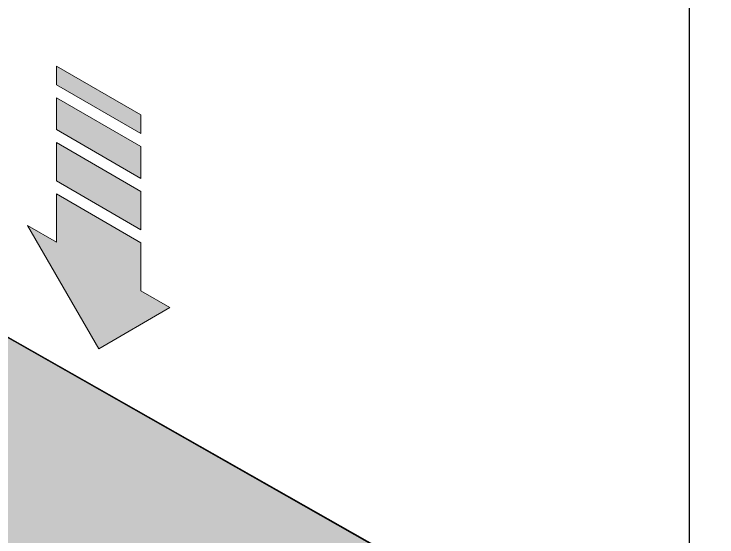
# Model space of a CAD drawing. Extents: x -1140 to 5605, y -816 to 1734.
# Drawn here: x -212.2 to -145.6, y -46 to 3.5 of the extents above; entities that cross this region are included whole.
import ezdxf

# ---------------------------------------------------------------- set-up
doc = ezdxf.new("R2010")
doc.units = 0
doc.header["$MEASUREMENT"] = 0
for name, color, linetype, lineweight in [('.ATI-HATCH', 7, 'Continuous', 0), ('G-ANNO-TTLB', 7, 'Continuous', 0), ('LOGOS', 7, 'Continuous', 0), ('TYVEK', 7, 'Continuous', 0)]:
    doc.layers.add(name, color=color, linetype=linetype, lineweight=lineweight)

# ---------------------------------------------------------------- blocks, each defined once
blk = doc.blocks.new('Block_24')
at = {"layer": 'LOGOS', "true_color": 0x000000, "transparency": 33554687}
h = blk.add_hatch(color=18, dxfattribs=at)
h.dxf.hatch_style = 2
h.paths.add_polyline_path([(-200.187, -6.043), (-208.198, -1.418), (-208.198, -3.194), (-200.184, -7.817)])
h = blk.add_hatch(color=18, dxfattribs=at)
h.dxf.hatch_style = 2
h.paths.add_polyline_path([(-200.184, -9.051), (-208.195, -4.426), (-208.195, -7.434), (-200.184, -12.062)])
h = blk.add_hatch(color=18, dxfattribs=at)
h.dxf.hatch_style = 2
h.paths.add_polyline_path([(-200.187, -13.294), (-208.198, -8.668), (-208.195, -12.294), (-200.187, -16.919)])
h = blk.add_hatch(color=18, dxfattribs=at)
h.dxf.hatch_style = 2
h.paths.add_polyline_path([(-200.187, -18.151), (-200.187, -22.719), (-197.45, -24.3), (-204.192, -28.19), (-210.932, -16.515), (-208.198, -18.096), (-208.195, -13.528)])
at = {"layer": 'LOGOS'}
for points in [[(-200.187, -6.043), (-208.198, -1.418), (-208.198, -3.194), (-200.184, -7.817)], [(-200.184, -9.051), (-208.195, -4.426), (-208.195, -7.434), (-200.184, -12.062)], [(-200.187, -13.294), (-208.198, -8.668), (-208.195, -12.294), (-200.187, -16.919)], [(-200.187, -18.151), (-200.187, -22.719), (-197.45, -24.3), (-204.192, -28.19), (-210.932, -16.515), (-208.198, -18.096), (-208.195, -13.528)]]:
    blk.add_lwpolyline(points, close=True, dxfattribs=at)

msp = doc.modelspace()

# ---------------------------------------------------------------- hatches: boundary and pattern name
at = {"layer": '.ATI-HATCH', "true_color": 0x808080, "transparency": 33554559}
msp.add_hatch(color=8, dxfattribs=at).paths.add_polyline_path([(-272.779, 0.137), (-272.358, -27.835), (-158.385, -93.373), (-127.158, -75.526), (-127.158, -47.201), (-152.134, -61.505), (-241.943, -10.564), (-241.943, 17.76)])
at = {"layer": 'G-ANNO-TTLB', "true_color": 0xff00ff, "transparency": 33554687}
h = msp.add_hatch(color=6, dxfattribs=at)
edge = h.paths.add_edge_path()
edge.add_spline(control_points=[(1815.435, -731.698), (1815.435, -731.698), (-1114.083, -731.698), (-1114.083, -731.698), (-1114.083, -731.698), (-1114.083, 1725.302), (-1114.083, 1725.302), (-1114.083, 1725.302), (1815.435, 1725.302), (1815.435, 1725.302), (1815.435, 1725.302), (1815.435, -731.698), (1815.435, -731.698)], knot_values=[0, 0, 0, 0, 1, 1, 1, 2, 2, 2, 3, 3, 3, 4, 4, 4, 4], degree=3, periodic=0)
edge = h.paths.add_edge_path()
edge.add_spline(control_points=[(-1105.083, 1716.302), (-1105.083, 1716.302), (-1105.083, -722.698), (-1105.083, -722.698), (-1105.083, -722.698), (1806.435, -722.698), (1806.435, -722.698), (1806.435, -722.698), (1806.435, 1716.302), (1806.435, 1716.302), (1806.435, 1716.302), (-1105.083, 1716.302), (-1105.083, 1716.302)], knot_values=[0, 0, 0, 0, 1, 1, 1, 2, 2, 2, 3, 3, 3, 4, 4, 4, 4], degree=3, periodic=0)
edge.add_line((-1105.083, 1716.302), (-1105.083, 1716.302))

# ---------------------------------------------------------------- linework, layer by layer
at = {"layer": '.ATI-HATCH'}
msp.add_lwpolyline([(-272.779, 0.137), (-272.358, -27.835), (-158.385, -93.373), (-127.158, -75.526), (-127.158, -47.201), (-152.134, -61.505), (-241.943, -10.564), (-241.943, 17.76)], close=True, dxfattribs=at)
at = {"layer": 'G-ANNO-TTLB'}
for points in [[(1815.435, -731.698), (1815.435, -731.698), (-1114.083, -731.698), (-1114.083, -731.698), (-1114.083, -731.698), (-1114.083, 1725.302), (-1114.083, 1725.302), (-1114.083, 1725.302), (1815.435, 1725.302), (1815.435, 1725.302), (1815.435, 1725.302), (1815.435, -731.698), (1815.435, -731.698)], [(-1105.083, 1716.302), (-1105.083, 1716.302), (-1105.083, -722.698), (-1105.083, -722.698), (-1105.083, -722.698), (1806.435, -722.698), (1806.435, -722.698), (1806.435, -722.698), (1806.435, 1716.302), (1806.435, 1716.302), (1806.435, 1716.302), (-1105.083, 1716.302), (-1105.083, 1716.302)]]:
    msp.add_open_spline(points, degree=3, knots=[0, 0, 0, 0, 1, 1, 1, 2, 2, 2, 3, 3, 3, 4, 4, 4, 4], dxfattribs=at)
at = {"layer": 'TYVEK', "color": 2, "lineweight": 25, "true_color": 0xffff00}
msp.add_line((-148.241, -88.431), (-148.241, 237.323), dxfattribs=at)
at = {"layer": 'TYVEK', "color": 4, "lineweight": 25, "true_color": 0x00ffff}
msp.add_line((-241.943, -10.564), (-152.956, -61.112), dxfattribs=at)

# ---------------------------------------------------------------- block references
at = {"layer": 'LOGOS'}
msp.add_blockref('Block_24', (0, 0), dxfattribs=at)

doc.saveas('drawing.dxf')
